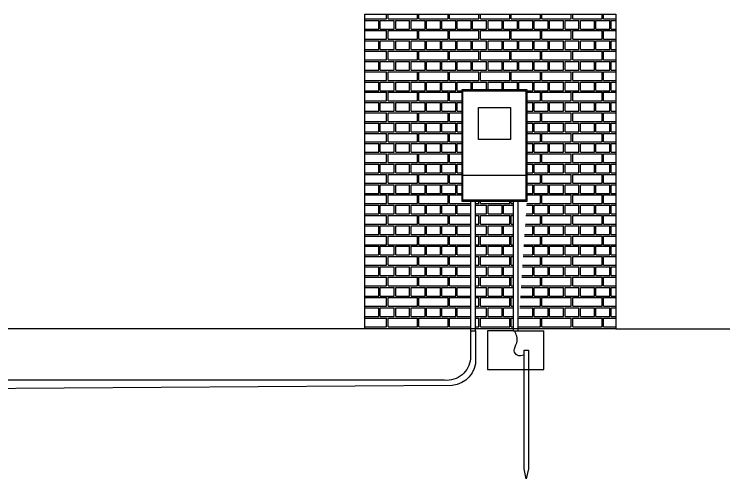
# Model space of a CAD drawing. Header units: inches. Extents: x 131 to 82119, y 71 to 16923.
# Drawn here: x 3035.97 to 3041.54, y 1199.93 to 1203.55 of the extents above; entities that cross this region are included whole.
import ezdxf

# ---------------------------------------------------------------- set-up
doc = ezdxf.new("R2010")
doc.units = ezdxf.units.IN
doc.header["$MEASUREMENT"] = 0

msp = doc.modelspace()

# ---------------------------------------------------------------- hatches: boundary and pattern name
h = msp.add_hatch()
h.set_pattern_fill('AR-BRELM', color=256, scale=0.03, style=0)
h.set_pattern_definition([(0, (0, 0), (0, 0.16002), [0.22875, -0.01125]), (0, (0, 0.0675), (0, 0.16002), [0.22875, -0.01125]), (0, (0.06, 0.08001), (0, 0.16002), [0.10875, -0.01125]), (0, (0.06, 0.14751), (0, 0.16002), [0.10875, -0.01125]), (90, (0, 0), (-0.24, 1e-17), [0.0675, -0.09252]), (90, (-0.01125, 0), (-0.24, 1e-17), [0.0675, -0.09252]), (90, (0.06, 0.08001), (-0.12, 7e-18), [0.0675, -0.09252]), (90, (0.04875, 0.08001), (-0.12, 7e-18), [0.0675, -0.09252])])
h.paths.add_polyline_path([(3039.4573, 1202.9595), (3039.9628, 1202.9595), (3039.9628, 1202.0858), (3039.8957, 1201.0955), (3040.657, 1201.0955), (3040.657, 1203.5454), (3038.6999, 1203.5454), (3038.6999, 1201.0955), (3039.5232, 1201.0955), (3039.5232, 1202.0858), (3039.4573, 1202.0858)])
h.paths.add_polyline_path([(3039.563, 1201.0955), (3039.8547, 1201.0955), (3039.8547, 1202.0858), (3039.563, 1202.0858)], flags=17)

# ---------------------------------------------------------------- linework, layer by layer
for p, q in [((3039.4647, 1202.2912), (3039.9561, 1202.2912)), ((3038.6999, 1201.0955), (3035.4593, 1201.0955)), ((3039.8547, 1201.0786), (3039.6547, 1201.0786)), ((3039.6547, 1201.0786), (3039.6547, 1200.7786)), ((3040.0946, 1200.7786), (3040.0946, 1201.0786)), ((3039.9416, 1200.0034), (3039.9416, 1200.9286)), ((3039.9416, 1200.9286), (3039.9752, 1200.9286)), ((3039.9752, 1200.9286), (3039.9752, 1200.0034)), ((3039.6547, 1200.7786), (3040.0946, 1200.7786))]:
    msp.add_line(p, q)
for points in [[(3038.6999, 1201.0955), (3038.6999, 1203.5454), (3040.657, 1203.5454), (3040.657, 1201.0955)], [(3039.9628, 1202.9595), (3039.9628, 1202.0858), (3039.4573, 1202.0858), (3039.4573, 1202.9595)], [(3039.954, 1202.9495), (3039.954, 1202.0967), (3039.4647, 1202.0967), (3039.4647, 1202.9495)], [(3039.8358, 1202.8181), (3039.8358, 1202.5689), (3039.5867, 1202.5689), (3039.5867, 1202.8181)], [(3039.5232, 1202.0858), (3039.5232, 1201.0786), (3039.563, 1201.0786), (3039.563, 1202.0858)], [(3039.8547, 1202.0858), (3039.8547, 1201.0786), (3039.8946, 1201.0786), (3039.8946, 1202.0858)]]:
    msp.add_lwpolyline(points, close=True)
for points in [[(3039.5232, 1201.0786), (3039.5232, 1200.8616, -0.414235), (3039.3212, 1200.6935), (3035.5894, 1200.6935)], [(3039.563, 1201.0786), (3039.563, 1200.8616, -0.401214), (3039.3814, 1200.6538), (3035.598, 1200.627)]]:
    msp.add_lwpolyline(points, format="xyb")
for points in [[(3039.8946, 1201.0786), (3040.0946, 1201.0786)], [(3040.657, 1201.0955), (3041.5438, 1201.0955)], [(3039.9752, 1200.0034), (3039.9584, 1199.9267), (3039.9416, 1200.0034)]]:
    msp.add_lwpolyline(points)
msp.add_spline([(3039.9416, 1200.8889), (3039.8873, 1200.8889), (3039.8648, 1200.9237), (3039.8835, 1200.9847), (3039.8835, 1201.0363), (3039.8657, 1201.0786)], degree=3)

doc.saveas('drawing.dxf')
